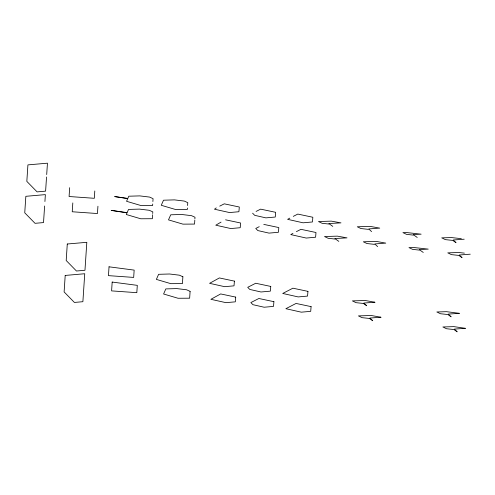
<?xml version="1.0" encoding="UTF-8"?>
<svg xmlns="http://www.w3.org/2000/svg" width="495" height="495" viewBox="0 0 495 495"><rect width="100%" height="100%" fill="white"/><g stroke="black" fill="none" stroke-linecap="round" stroke-linejoin="round"><path stroke-width="0.74" d="M44.618 205.994L43.523 222.583L35.027 223.319L24.75 212.813L25.839 196.311L45.373 194.622L44.915 201.527M46.536 176.981L45.602 191.15L37.1 191.887L26.829 181.38L27.918 164.885L47.452 163.189L46.697 174.562M69.671 187.692L69.083 196.515L94.31 198.297L94.792 190.983M72.815 202.938L72.233 211.761L97.453 213.543L97.936 206.236M152.72 204.014L152.621 205.493L141.013 205.561L126.565 201.298L127.735 198.637L114.679 196.571L127.821 198.433L128.799 196.212L139.751 195.89L149.608 197.084L153.073 198.662L152.881 201.545M152.615 214.762L152.355 218.71L140.747 218.778L126.299 214.514L127.017 212.875L111.165 210.369L127.128 212.633L128.533 209.428L139.491 209.107L149.342 210.301L152.806 211.879L152.701 213.506M187.426 208.005L187.327 209.484L175.719 209.552L161.271 205.289L163.505 200.203L174.463 199.881L184.313 201.075L187.778 202.653L187.586 205.536M194.807 220.133L194.547 224.08L182.94 224.142L168.492 219.879L170.726 214.799L181.677 214.477L191.534 215.672L194.999 217.249L194.888 218.87M216.259 207.894L214.483 209.212L229.525 212.559L238.918 211.73L239.308 207.009L224.266 203.829L219.737 206.13M289.798 218.14L287.62 219.335L303.064 222.806L312.456 221.977L312.846 217.256L297.804 214.075L293.275 216.377M292.947 233.386L290.769 234.587L306.213 238.058L315.606 237.223L315.996 232.508L300.954 229.321L296.418 231.623M221.042 222.113L215.789 225.2L230.831 228.548L240.224 227.719L240.613 222.998L225.572 219.817M256.088 211.433L260.618 209.138L275.659 212.318L275.269 217.039L265.877 217.868L254.696 215.325L252.611 213.197M259.231 226.685L255.76 228.449L257.846 230.571L269.026 233.114L278.419 232.285L278.809 227.564L263.767 224.383M464.211 239.196L453.191 239.995L456.025 242.699L452.838 240.428L445.364 239.623L441.719 237.86L451.378 237.563L461.34 238.677M470.25 254.189L459.23 254.993L462.07 257.697L458.877 255.426L451.403 254.622L447.758 252.858L458.809 252.518L464.39 253.137M328.841 223.53L340.968 222.874L331.347 221.141L318.483 221.537L322.127 223.301L329.596 224.105L332.789 226.376M334.88 238.528L347.007 237.872L337.386 236.14L324.522 236.536L328.166 238.299L335.641 239.104L338.828 241.374M413.275 234.599L421.121 234.178L406.216 232.508L402.918 232.607L406.562 234.37L414.037 235.181L417.223 237.445M419.315 249.598L428.225 249.115L413.412 247.469L408.957 247.605L412.601 249.369L420.076 250.179L423.262 252.444M368.404 229.358L360.929 228.548L357.285 226.784L370.155 226.388L379.776 228.121L368.756 228.925L371.59 231.623M374.443 244.357L366.968 243.546L363.324 241.783L376.194 241.387L385.815 243.119L374.795 243.924L377.629 246.621M65.204 275.437L64.115 291.932L74.392 302.439L82.888 301.703L84.738 273.741L65.204 275.437M67.283 244.004L66.194 260.506L76.465 271.012L84.967 270.276L86.817 242.315L67.283 244.004M109.036 266.811L108.455 275.635L133.675 277.417L134.157 270.109L109.036 266.811M112.179 282.063L111.598 290.887L136.818 292.669L137.301 285.355L112.179 282.063M182.884 276.767L182.432 283.598L170.825 283.666L156.377 279.403L158.61 274.317L169.562 273.995L179.413 275.189L182.884 276.767M190.099 291.363L189.647 298.194L178.039 298.262L163.591 293.993L165.825 288.913L176.783 288.591L186.634 289.785L190.099 291.363M234.407 281.123L234.017 285.844L224.625 286.673L209.583 283.326L219.372 277.942L234.407 281.123M235.719 297.111L235.329 301.832L225.937 302.662L210.895 299.314L220.677 293.931L235.719 297.111M270.765 286.432L270.369 291.153L260.983 291.982L249.796 289.439L247.717 287.317L255.723 283.251L270.765 286.432M273.908 301.684L273.518 306.399L264.126 307.228L252.945 304.685L250.86 302.563L258.866 298.497L273.908 301.684M307.952 291.369L307.556 296.09L298.169 296.92L282.725 293.455L292.91 288.189L307.952 291.369M311.095 306.622L310.705 311.343L301.313 312.172L285.869 308.701L296.053 303.441L311.095 306.622M374.876 302.235L363.856 303.039L366.696 305.737L363.503 303.472L356.029 302.662L352.39 300.898L365.254 300.508L374.876 302.235M380.915 317.233L369.895 318.038L372.735 320.735L369.542 318.471L362.074 317.66L358.43 315.897L371.293 315.507L380.915 317.233M459.311 313.31L448.291 314.108L451.131 316.812L447.938 314.542L440.47 313.737L436.825 311.974L446.478 311.677L459.311 313.31M465.35 328.309L454.33 329.107L457.17 331.811L453.983 329.54L446.509 328.736L442.864 326.972L453.909 326.632L465.35 328.309"/></g></svg>
